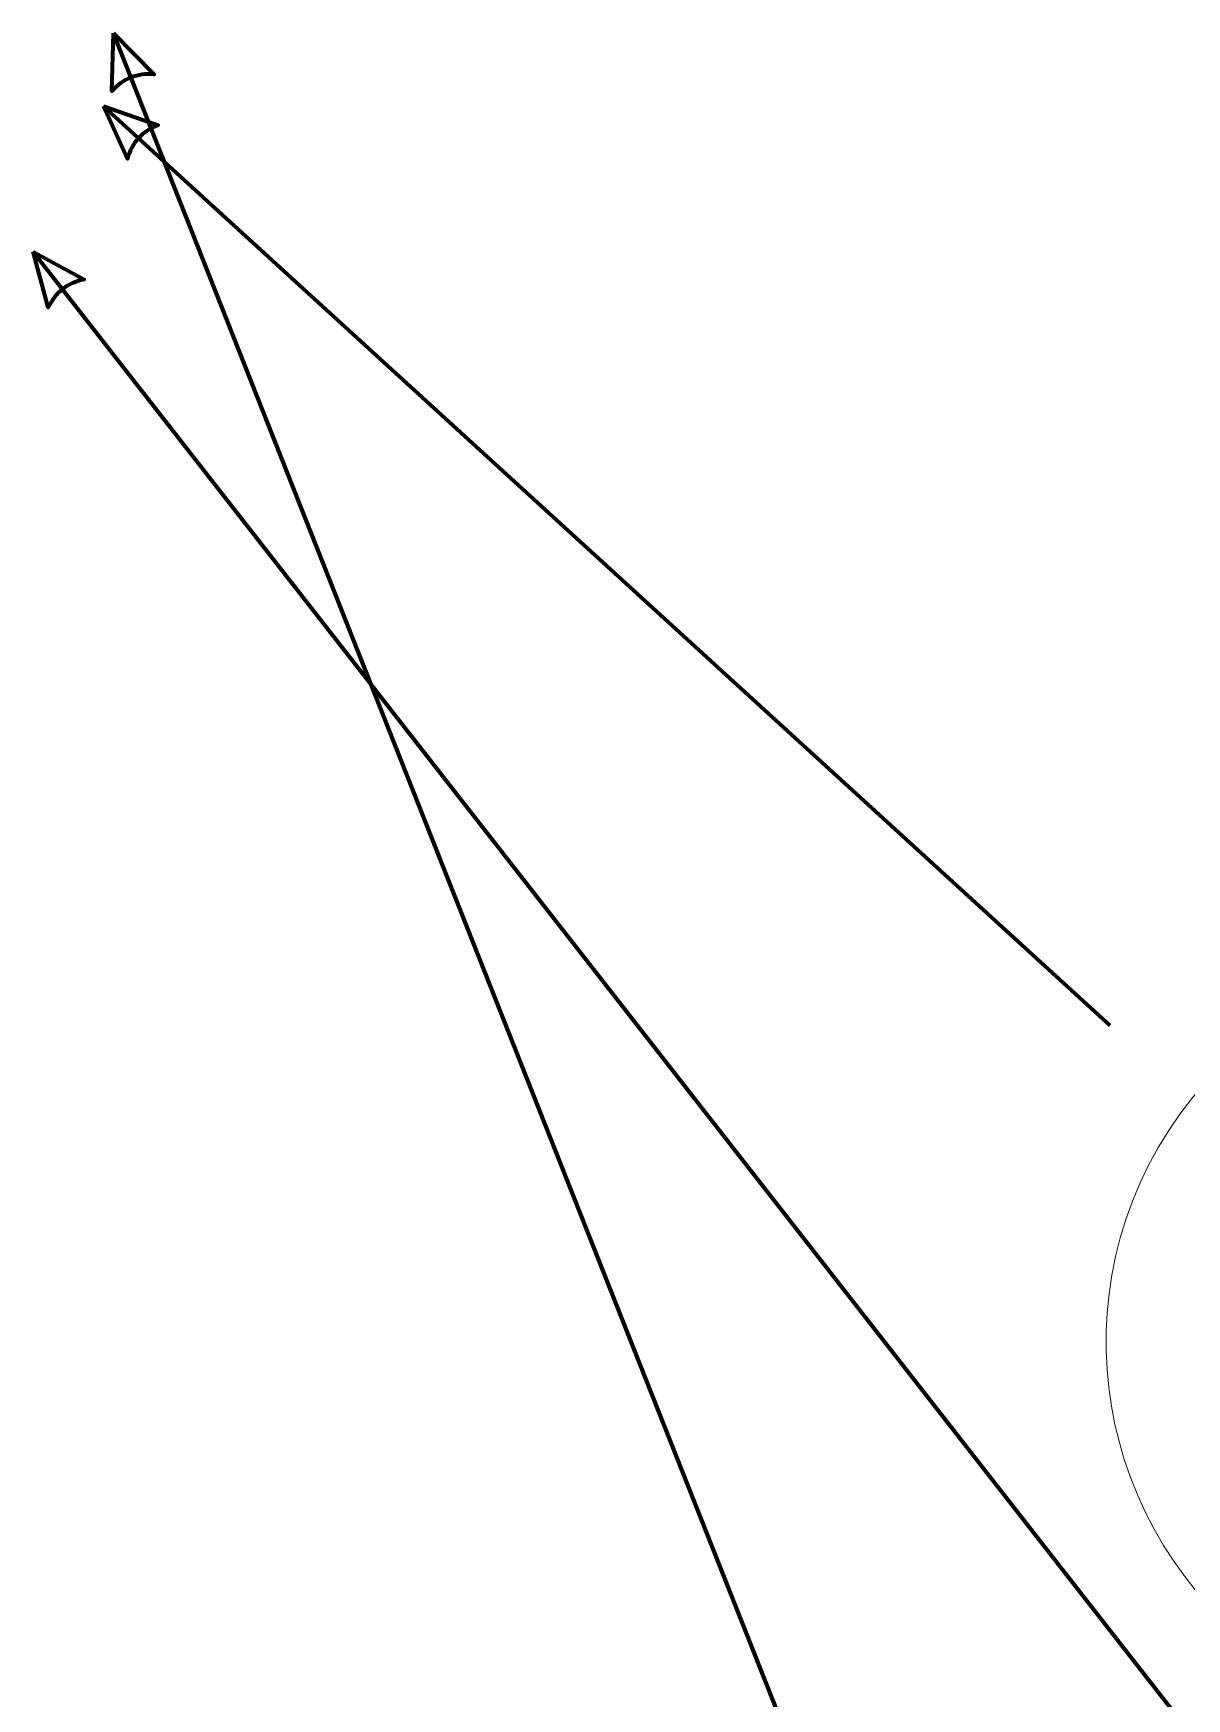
# Model space of a CAD drawing. Header units: millimetres. Extents: x -998 to 1016, y -1915 to 1914.
# Drawn here: x 303 to 689, y 1342 to 1899 of the extents above; entities that cross this region are included whole.
import ezdxf

# ---------------------------------------------------------------- set-up
doc = ezdxf.new("R2010")
doc.units = ezdxf.units.MM
doc.header["$MEASUREMENT"] = 0
doc.layers.add('layer 1', color=7, linetype='Continuous')

msp = doc.modelspace()

# ---------------------------------------------------------------- linework, layer by layer
at = {"layer": 'layer 1', "color": 253, "lineweight": 200}
msp.add_open_spline([(330.2751, 1899.0229), (330.2751, 1899.0229), (329.7307, 1879.6864), (329.7307, 1879.6864), (329.7307, 1879.6864), (333.5199, 1883.9172), (338.2436, 1885.7861), (343.9018, 1885.2932), (343.9018, 1885.2932), (343.9018, 1885.2932), (330.2751, 1899.0229), (330.2751, 1899.0229)], degree=3, knots=[0, 0, 0, 0, 0.25, 0.25, 0.25, 0.25, 0.5, 0.5, 0.5, 0.5, 1, 1, 1, 1], dxfattribs=at)
msp.add_open_spline([(682.7001, 1008.2589), (682.7001, 1008.2589), (330.2751, 1899.0229), (330.2751, 1899.0229)], degree=3, dxfattribs=at)
at = {"layer": 'layer 1', "color": 231, "lineweight": 200}
msp.add_open_spline([(326.9225, 1874.6814), (326.9225, 1874.6814), (334.9102, 1857.0635), (334.9102, 1857.0635), (334.9102, 1857.0635), (336.4612, 1862.5272), (339.8874, 1866.2779), (345.189, 1868.3153), (345.189, 1868.3153), (345.189, 1868.3153), (326.9225, 1874.6814), (326.9225, 1874.6814)], degree=3, knots=[0, 0, 0, 0, 0.25, 0.25, 0.25, 0.25, 0.5, 0.5, 0.5, 0.5, 1, 1, 1, 1], dxfattribs=at)
msp.add_open_spline([(663.4726, 1567.2356), (663.4726, 1567.2356), (326.9225, 1874.6814), (326.9225, 1874.6814)], degree=3, dxfattribs=at)
at = {"layer": 'layer 1', "color": 153, "lineweight": 200}
msp.add_open_spline([(303.4661, 1825.9973), (303.4661, 1825.9973), (308.4023, 1807.2936), (308.4023, 1807.2936), (308.4023, 1807.2936), (310.8431, 1812.422), (314.8471, 1815.5483), (320.4144, 1816.6727), (320.4144, 1816.6727), (320.4144, 1816.6727), (303.4661, 1825.9973), (303.4661, 1825.9973)], degree=3, knots=[0, 0, 0, 0, 0.25, 0.25, 0.25, 0.25, 0.5, 0.5, 0.5, 0.5, 1, 1, 1, 1], dxfattribs=at)
msp.add_open_spline([(750.3887, 1253.6089), (750.3887, 1253.6089), (303.4661, 1825.9973), (303.4661, 1825.9973)], degree=3, dxfattribs=at)
at = {"layer": 'layer 1', "color": 231, "lineweight": 20}
msp.add_open_spline([(904.7245, 1396.4717), (868.826, 1334.2937), (789.3192, 1312.9899), (727.1412, 1348.8884), (727.1412, 1348.8884), (664.9632, 1384.7869), (643.6594, 1464.2937), (679.5579, 1526.4717), (679.5579, 1526.4717), (715.4564, 1588.6497), (794.9632, 1609.9535), (857.1412, 1574.055), (857.1412, 1574.055), (919.3192, 1538.1565), (940.623, 1458.6497), (904.7245, 1396.4717)], degree=3, knots=[0, 0, 0, 0, 0.2, 0.2, 0.2, 0.2, 0.4, 0.4, 0.4, 0.4, 0.6, 0.6, 0.6, 0.6, 1, 1, 1, 1], dxfattribs=at)

doc.saveas('drawing.dxf')
